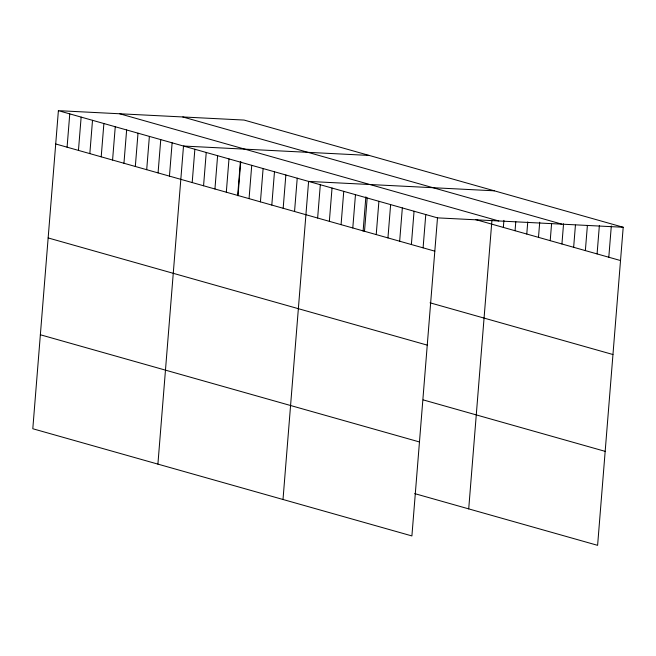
<?xml version="1.0" encoding="UTF-8"?>
<svg xmlns="http://www.w3.org/2000/svg" width="656" height="656" viewBox="0 0 656 656"><rect width="100%" height="100%" fill="white"/><g stroke="black" fill="none" stroke-linecap="round" stroke-linejoin="round"><path stroke-width="0.98" d="M58.392 110.667L32.8 428.745L411.902 535.936L437.495 217.866L58.392 110.667L244.098 120.064L623.2 227.255L597.608 545.333L414.69 493.607M67.084 147.182L69.766 113.89M78.458 150.396L81.139 117.104M89.831 153.611L92.512 120.319M101.204 156.825L103.886 123.533M112.578 160.039L115.259 126.747M123.951 163.262L126.633 129.962M135.325 166.476L138.006 133.184M146.698 169.691L149.379 136.399M158.071 172.905L160.753 139.613M169.445 176.12L172.126 142.828M157.907 464.12L183.5 146.042L369.205 155.439M192.192 182.557L194.865 149.256M203.565 185.771L206.238 152.479M214.938 188.985L217.612 155.693M226.312 192.2L228.985 158.908M237.685 195.414L240.358 162.122M238.005 195.8L240.768 161.442M249.059 198.629L251.732 165.337M260.432 201.851L263.105 168.551M271.805 205.066L274.479 171.765M283.171 208.28L285.852 174.988M294.544 211.494L297.225 178.202M283.007 499.495L308.599 181.417L494.304 190.806M317.635 218.022L320.317 184.73M329.353 221.334L332.034 188.042M341.071 224.647L343.752 191.355M352.789 227.96L355.47 194.668M363.104 231.174L365.876 196.816M364.506 231.273L367.188 197.981M376.224 234.586L378.906 201.294M387.942 237.907L390.623 204.606M399.66 241.219L402.341 207.919M411.378 244.532L414.059 211.232M423.095 247.845L425.777 214.545M468.712 508.884L491.951 220.072M503.341 227.419L503.915 220.35M515.058 230.732L515.796 221.646M526.776 234.044L527.752 221.933M538.494 237.357L539.716 222.22M550.212 240.67L551.598 223.516M561.93 243.983L563.553 223.803M573.647 247.296L575.435 225.098M585.365 250.608L587.399 225.385M597.083 253.921L599.363 225.672M608.801 257.234L611.318 225.959M437.495 217.866L623.2 227.255M182.811 116.965L561.913 224.155M119.671 113.767L498.781 220.965M475.518 219.547L620.519 260.547M55.711 143.967L434.813 251.158M430.041 302.81L612.958 354.527M48.15 237.939L427.253 345.13M423.202 399.898L605.168 451.353M40.36 334.765L419.463 441.955"/></g></svg>
